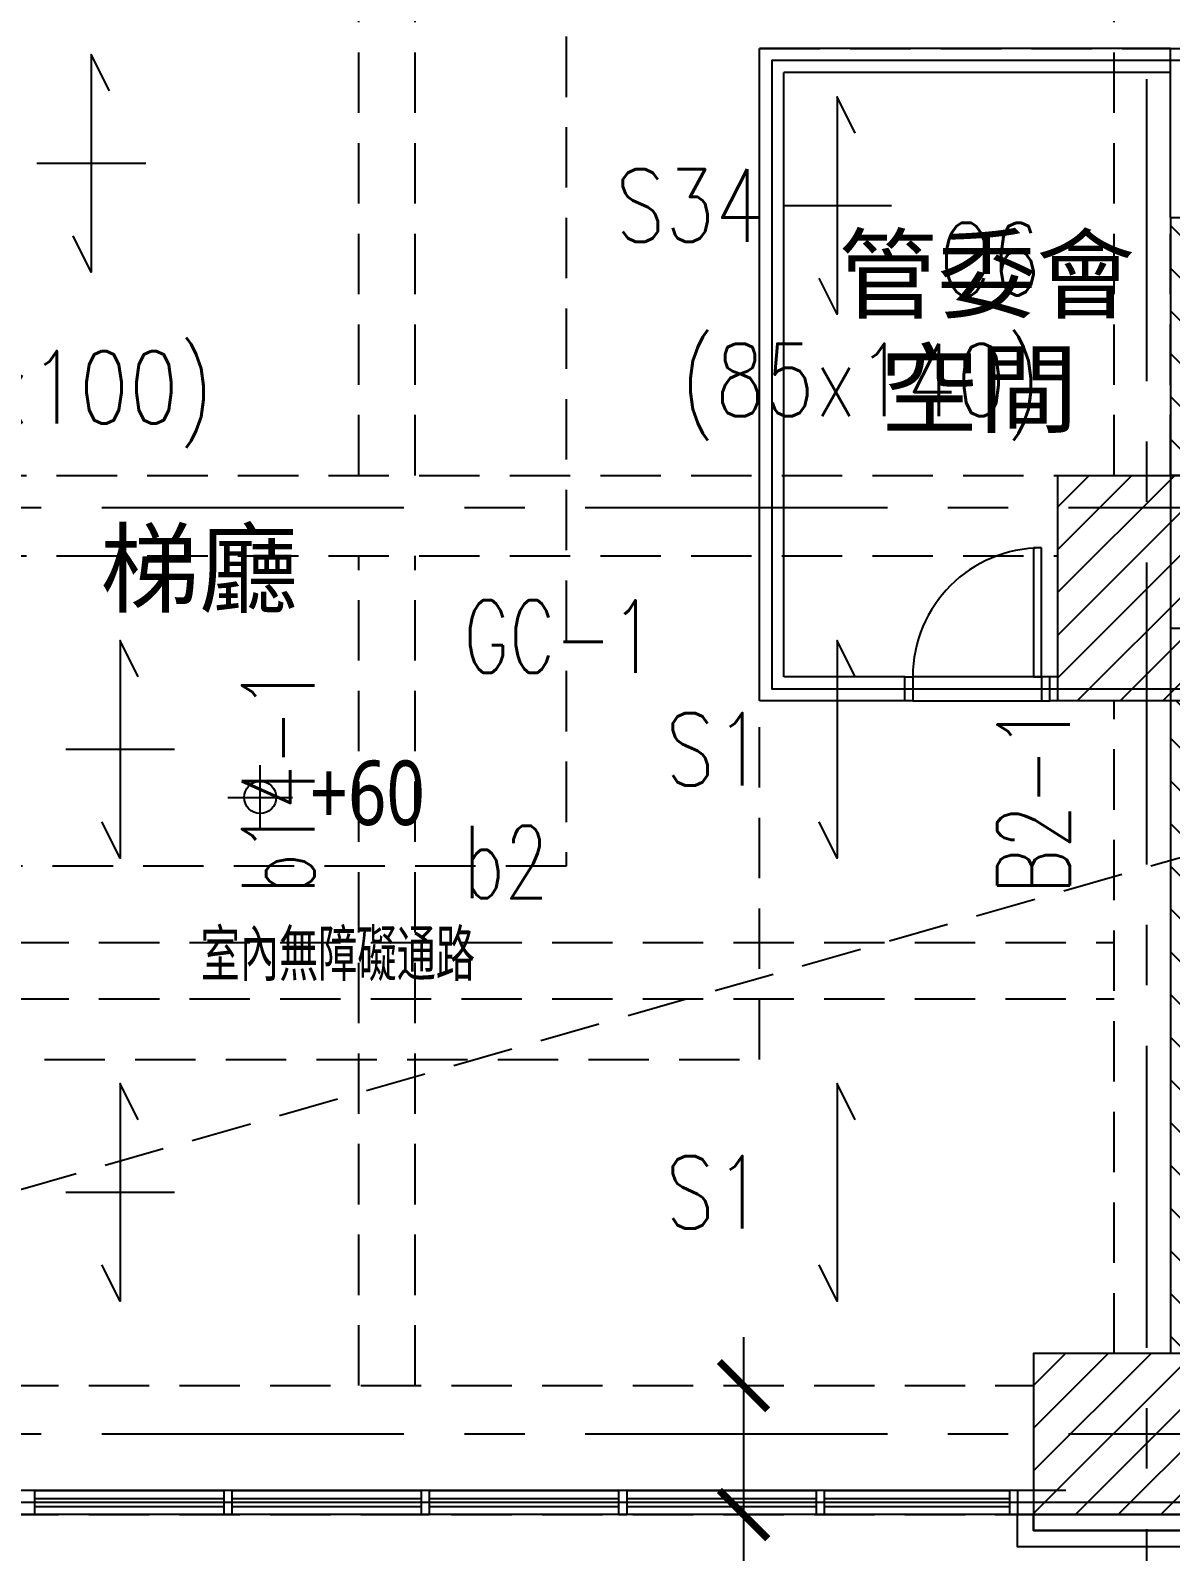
# Model space of a CAD drawing. Header units: millimetres. Extents: x -3377 to 119122, y -22007 to 15479.
# Drawn here: x 28228 to 28935, y 921 to 1865 of the extents above; entities that cross this region are included whole.
import ezdxf
from ezdxf.enums import TextEntityAlignment as Align
from ezdxf.xclip import XClip

# ---------------------------------------------------------------- set-up
doc = ezdxf.new("R2010")
doc.units = ezdxf.units.MM
doc.header["$LTSCALE"] = 150
doc.header["$MEASUREMENT"] = 0
doc.linetypes.add('CENTER', pattern=[2, 1.25, -0.25, 0.25, -0.25])
doc.linetypes.add('HIDDEN', pattern=[0.375, 0.25, -0.125])
doc.layers.get('0').update_dxf_attribs({"plot": 0})
doc.layers.add('AREA', color=3, linetype='Continuous', plot=False)
doc.layers.add('S-ARCH', color=252, linetype='Continuous', plot=False)
for name, color, linetype in [('COL', 1, 'Continuous'), ('E-TXT', 7, 'Continuous'), ('FIN', 5, 'Continuous'), ('OPEN', 4, 'Continuous'), ('S-COL', 7, 'Continuous'), ('S-COLB', 4, 'HIDDEN'), ('S-CONCB', 4, 'HIDDEN'), ('S-CONCB-W', 140, 'HIDDEN'), ('S-DIM', 2, 'Continuous'), ('S-GRID', 1, 'CENTER'), ('S-HATCH-COL', 13, 'Continuous'), ('S-HATCH-CONCWALL', 161, 'Continuous'), ('S-RCBMB', 3, 'HIDDEN'), ('S-RCBMG', 2, 'HIDDEN'), ('S-SLAB', 5, 'Continuous'), ('S-SLABT', 2, 'Continuous'), ('S-TEXTB', 3, 'Continuous'), ('S-TEXTC', 3, 'Continuous'), ('S-TEXTG', 2, 'Continuous'), ('SYM', 3, 'Continuous'), ('TEXT', 2, 'Continuous'), ('WALL', 2, 'Continuous')]:
    doc.layers.add(name, color=color, linetype=linetype)
doc.styles.add('3E', font='simplex.shx', dxfattribs={"width": 0.8, "height": 45, "bigfont": 'dayus.shx'})
doc.styles.add('C1', font='', dxfattribs={"bigfont": 'japanese.shx'})
doc.styles.add('CHINESET', font='c2.shx', dxfattribs={"bigfont": 'china.shx'})
doc.styles.add('CS4', font='romans.shx', dxfattribs={"width": 0.7, "height": 45, "bigfont": 'lsp.shx'})
doc.styles.add('HH', font='')
doc.styles.get('C1').set_extended_font_data('微軟正黑體')
doc.styles.get('HH').set_extended_font_data('Microsoft JhengHei')
doc.dimstyles.new('DIM150', dxfattribs={"dimscale": 15, "dimtxt": 3, "dimasz": 2, "dimexe": 2, "dimexo": 2, "dimgap": 1, "dimtad": 1, "dimdec": 1, "dimdsep": 46, "dimtxsty": 'CS4', "dimblk1": 'ARCHTICK', "dimblk2": 'ARCHTICK', "dimsah": 1, "dimcen": 2, "dimdle": 2, "dimadec": 0, "dimazin": 0, "dimtfac": 1, "dimtdec": 1, "dimtmove": 0, "dimatfit": 3, "dimldrblk": 'TAA', "dimfxl": 0, "dimtolj": 1, "dimarcsym": 0})

# ---------------------------------------------------------------- blocks, each defined once
blk = doc.blocks.new('LINE')
at = {"layer": 'S-GRID'}
for points in [[(-7410.87, -244.9), (-7410.87, -3085.91)], [(-11059.11, -2310.91), (-4810.87, -2310.91)], [(-11059.11, -2885.91), (-4810.87, -2885.91)]]:
    blk.add_lwpolyline(points, dxfattribs=at)
blk = doc.blocks.new('CONC')
blk.add_lwpolyline([(-8235.87, -2855.91), (-7480.87, -2855.91), (-7480.87, -2935.91), (-8235.87, -2935.91)], close=True)
blk = doc.blocks.new('_ARCHTICK')
at = {"color": 0, "linetype": 'ByBlock', "const_width": 0.15}
blk.add_lwpolyline([(-0.5, -0.5), (0.5, 0.5)], dxfattribs=at)
blk = doc.blocks.new('*D59')
at = {"layer": 'DEFPOINTS', "color": 0, "transparency": 16777216}
for p in [(28670.33, 1024.16), (28670.33, 944.16), (28670.33, 944.16)]:
    blk.add_point(p, dxfattribs=at)
at = {"layer": 'S-DIM', "color": 0, "lineweight": -2, "transparency": 16777216}
for p, q in [((28670.33, 1054.16), (28670.33, 944.16)), ((28670.33, 944.16), (28670.33, 669.06))]:
    blk.add_line(p, q, dxfattribs=at)
at = {"layer": 'S-DIM', "color": 0, "lineweight": -2, "transparency": 16777216, "xscale": 30, "yscale": 30, "zscale": 30}
for p, rotation in [((28670.33, 1024.16), 90), ((28670.33, 944.16), 270)]:
    blk.add_blockref('_ARCHTICK', p, dxfattribs=dict(at, rotation=rotation))
at = {"layer": 'S-DIM', "color": 0, "transparency": 16777216, "insert": (28626.03, 791.61), "char_height": 45, "attachment_point": 5, "rotation": 90, "style": 'CS4'}
blk.add_mtext('\\A1;下方連續壁', dxfattribs=at)
blk = doc.blocks.new('TAA')
at = {"linetype": 'Continuous'}
blk.add_line((0, 0), (-1.663, 0), dxfattribs=at)
blk.add_solid([(-1.5, -0.25), (-1.5, 0.25), (0, 0)], dxfattribs=at)
blk = doc.blocks.new('WALL(B1F)')
blk.add_lwpolyline([(-7395.87, -2290.91), (-7395.87, -2130.91), (-7110.87, -2130.91), (-7110.87, -2385.91), (-7380.87, -2385.91), (-7380.87, -2370.91), (-7125.87, -2370.91), (-7125.87, -2145.91), (-7380.87, -2145.91), (-7380.87, -2290.91), (-7395.87, -2290.91)])
blk = doc.blocks.new('COL(1F)')
for points in [[(-7465.87, -2290.91), (-7380.87, -2290.91), (-7380.87, -2430.91), (-7465.87, -2430.91)], [(-7350.87, -2835.91), (-7480.87, -2835.91), (-7480.87, -2935.91), (-7350.87, -2935.91)]]:
    blk.add_lwpolyline(points, close=True)
blk = doc.blocks.new('COL(B1F)')
for points in [[(-7465.87, -2290.91), (-7380.87, -2290.91), (-7380.87, -2430.91), (-7465.87, -2430.91)], [(-7350.87, -2835.91), (-7480.87, -2835.91), (-7480.87, -2935.91), (-7350.87, -2935.91)]]:
    blk.add_lwpolyline(points, close=True)
blk = doc.blocks.new('DwFm')
at = {"layer": 'DEFPOINTS', "color": 252, "linetype": 'HIDDEN'}
blk.add_lwpolyline([(-6560.87, -6170.98), (-12110.4, -7760.14)], dxfattribs=at)
blk = doc.blocks.new('A$C46EB5EE3')
at = {"layer": 'AREA', "color": 252}
for points in [[(-1702.5, -637.5), (-1702.5, -645), (-1902.5, -645), (-1902.5, 40), (-1797.5, 40), (-1797.5, 687.5), (-1082.5, 687.5), (-1082.5, 482.5), (-77.5, 482.5), (-77.5, 257.5), (-1082.5, 257.5), (-1082.5, -132.5), (-827.5, -132.5), (-827.5, -630), (-827.5, -637.5)], [(-1702.5, -637.5), (-1702.5, -5), (-1797.5, -5), (-1797.5, 687.5), (-1082.5, 687.5), (-1082.5, 482.5), (-77.5, 482.5), (-77.5, 257.5), (-1082.5, 257.5), (-1082.5, -132.5), (-827.5, -132.5), (-827.5, -637.5)]]:
    blk.add_lwpolyline(points, close=True, dxfattribs=at)
at = {"layer": 'COL', "color": 252}
for points in [[(-905, 0), (-820, 0), (-820, -140), (-905, -140)], [(-790, -545), (-920, -545), (-920, -645), (-790, -645)]]:
    blk.add_lwpolyline(points, close=True, dxfattribs=at)
at = {"layer": 'E-TXT', "color": 252, "linetype": 'HIDDEN'}
blk.add_lwpolyline([(-1702.5, -362.5), (-1090, -362.5), (-1090, 265), (-395, 265.15), (-395, 384.84), (-1210, 384.84), (-1210, -242.5), (-1702.5, -242.5)], close=True, dxfattribs=at)
at = {"layer": 'FIN', "color": 252, "elevation": 0}
for points in [[(-780, -600), (-780, -665), (-930, -665), (-930, -645)], [(-790, -600), (-790, -655), (-920, -655), (-920, -645)], [(-920, -645), (-920, -655), (-790, -655), (-790, -645)]]:
    blk.add_lwpolyline(points, dxfattribs=at)
at = {"layer": 'OPEN', "color": 252, "linetype": 'Continuous'}
for p, q in [((-915, -45), (-920, -45)), ((-920, -45), (-920, -125)), ((-915, -125), (-915, -45)), ((-1000, -125), (-995, -125)), ((-995, -125), (-995, -140)), ((-915, -125), (-995, -125)), ((-920, -125), (-915, -125)), ((-910, -125), (-915, -125)), ((-915, -125), (-915, -140)), ((-995, -140), (-1000, -140)), ((-995, -140), (-915, -140)), ((-915, -140), (-910, -140)), ((-1540, -630, 0), (-1545, -630, 0)), ((-1540, -630, 0), (-1422.5, -630, 0)), ((-1540, -630, 0), (-1540, -645, 0)), ((-1422.5, -630, 0), (-1422.5, -645, 0)), ((-1417.5, -630, 0), (-1422.5, -630, 0)), ((-1422.5, -630, 0), (-1422.5, -645, 0)), ((-1422.5, -630, 0), (-1422.5, -645, 0)), ((-1422.5, -630, 0), (-1422.5, -645, 0)), ((-1422.5, -630, 0), (-1422.5, -645, 0)), ((-1422.5, -630, 0), (-1422.5, -645, 0)), ((-1417.5, -630, 0), (-1300, -630, 0)), ((-1417.5, -630, 0), (-1417.5, -645, 0)), ((-1300, -630, 0), (-1300, -645, 0)), ((-1300, -630, 0), (-1300, -645, 0)), ((-1300, -630, 0), (-1300, -645, 0)), ((-1300, -630, 0), (-1300, -645, 0)), ((-1300, -630, 0), (-1300, -645, 0)), ((-1295, -630, 0), (-1300, -630, 0)), ((-1300, -630, 0), (-1300, -645, 0)), ((-1300, -630, 0), (-1300, -645, 0)), ((-1300, -630, 0), (-1300, -645, 0)), ((-1295, -630, 0), (-1295, -645, 0)), ((-1295, -630, 0), (-1177.5, -630, 0)), ((-1177.5, -630, 0), (-1177.5, -645, 0)), ((-1177.5, -630, 0), (-1177.5, -645, 0)), ((-1177.5, -630, 0), (-1177.5, -645, 0)), ((-1172.5, -630, 0), (-1177.5, -630, 0)), ((-1177.5, -630, 0), (-1177.5, -645, 0)), ((-1177.5, -630, 0), (-1177.5, -645, 0)), ((-1177.5, -630, 0), (-1177.5, -645, 0)), ((-1177.5, -630, 0), (-1177.5, -645, 0)), ((-1177.5, -630, 0), (-1177.5, -645, 0)), ((-1177.5, -630, 0), (-1177.5, -645, 0)), ((-1177.5, -630, 0), (-1177.5, -645, 0)), ((-1172.5, -630, 0), (-1055, -630, 0)), ((-1172.5, -630, 0), (-1172.5, -645, 0)), ((-1050, -630, 0), (-1055, -630, 0)), ((-1055, -630, 0), (-1055, -645, 0)), ((-1055, -630, 0), (-1055, -645, 0)), ((-1055, -630, 0), (-1055, -645, 0)), ((-1055, -630, 0), (-1055, -645, 0)), ((-1055, -630, 0), (-1055, -645, 0)), ((-1055, -630, 0), (-1055, -645, 0)), ((-1055, -630, 0), (-1055, -645, 0)), ((-1055, -630, 0), (-1055, -645, 0)), ((-1055, -630, 0), (-1055, -645, 0)), ((-1055, -630, 0), (-1055, -645, 0)), ((-1055, -630, 0), (-1055, -645, 0)), ((-1055, -630, 0), (-1055, -645, 0)), ((-1050, -630, 0), (-935, -630, 0)), ((-1050, -630, 0), (-1050, -645, 0)), ((-935, -630, 0), (-935, -645, 0)), ((-935, -630, 0), (-935, -645, 0)), ((-930, -630, 0), (-935, -630, 0)), ((-935, -630, 0), (-935, -645, 0)), ((-1540, -635, 0), (-1422.5, -635, 0)), ((-1540, -640, 0), (-1422.5, -640, 0)), ((-1417.5, -635, 0), (-1300, -635, 0)), ((-1417.5, -640, 0), (-1300, -640, 0)), ((-1295, -635, 0), (-1177.5, -635, 0)), ((-1295, -640, 0), (-1177.5, -640, 0)), ((-1172.5, -635, 0), (-1055, -635, 0)), ((-1172.5, -640, 0), (-1055, -640, 0)), ((-1050, -635, 0), (-935, -635, 0)), ((-1050, -640, 0), (-935, -640, 0)), ((-1545, -645, 0), (-1540, -645, 0)), ((-1422.5, -645, 0), (-1540, -645, 0)), ((-1422.5, -645, 0), (-1417.5, -645, 0)), ((-1300, -645, 0), (-1417.5, -645, 0)), ((-1300, -645, 0), (-1295, -645, 0)), ((-1177.5, -645, 0), (-1295, -645, 0)), ((-1177.5, -645, 0), (-1172.5, -645, 0)), ((-1055, -645, 0), (-1172.5, -645, 0)), ((-1055, -645, 0), (-1050, -645, 0)), ((-935, -645, 0), (-1050, -645, 0)), ((-935, -645, 0), (-930, -645, 0))]:
    blk.add_line(p, q, dxfattribs=at)
blk.add_arc((-915, -125), 80, 90, 180, dxfattribs=at)
at = {"layer": 'SYM', "color": 252}
for p, q in [((-1399.92, -219.84), (-1399.92, -179.84)), ((-1419.92, -199.84), (-1379.92, -199.84))]:
    blk.add_line(p, q, dxfattribs=at)
blk.add_circle((-1399.92, -199.84), 10, dxfattribs=at)
at = {"layer": 'WALL', "color": 252}
for p, q in [((-835, 265), (-1090, 265)), ((-1090, -140), (-1090, 265)), ((-835, 160), (-835, 265)), ((-835, 265), (-545, 265)), ((-835, 250), (-1075, 250)), ((-1075, -125), (-1075, 250)), ((-835, 160), (-550, 160)), ((-835, 160), (-835, -95)), ((-835, 152.5), (-835, -102.5)), ((-835, -77.5), (-835, -545)), ((-550, -95), (-835, -95)), ((-1000, -125), (-1075, -125)), ((-1000, -140), (-1000, -125)), ((-905, -125), (-910, -125)), ((-910, -140), (-910, -125)), ((-1000, -140), (-1090, -140)), ((-905, -140), (-910, -140)), ((-900, -630), (-1805, -630)), ((-930, -630, 0), (-930, -645, 0)), ((-930, -630, 0), (-930, -645, 0)), ((-890, -645), (-1805, -645))]:
    blk.add_line(p, q, dxfattribs=at)
at = {"layer": 'E-TXT', "color": 252, "style": 'CHINESET', "width": 0.8}
blk.add_text('室內無障礙通路', height=32, dxfattribs=at).set_placement((-1436.86, -313.83))
at = {"layer": 'SYM', "color": 252, "style": 'C1', "width": 0.8}
blk.add_text('+60', height=40, dxfattribs=at).set_placement((-1369.24, -197.05), align=Align.MIDDLE_LEFT)
at = {"layer": 'TEXT', "color": 252, "style": 'HH'}
for s, p in [('管委會', (-1041.24, 102.19)), ('空間', (-1015.31, 31.27)), ('梯廳', (-1499.14, -80.36))]:
    blk.add_text(s, height=45, dxfattribs=at).set_placement(p)
blk = doc.blocks.new('2022-0217')
blk.add_blockref('A$C46EB5EE3', (17659.93, -6170.98))

msp = doc.modelspace()

# ---------------------------------------------------------------- hatches: boundary and pattern name
at = {"layer": 'S-HATCH-COL'}
h = msp.add_hatch(dxfattribs=at)
h.set_pattern_fill('ANSI31', color=256, scale=150, style=0)
h.set_pattern_definition([(45, (12110.4, 3880.068), (-13.258252, 13.258252), [])])
h.paths.add_polyline_path([(30740.33, 2359.16), (30850.33, 2359.16), (30850.33, 2259.16), (30740.33, 2259.16)])
h.paths.add_polyline_path([(30740.33, 1619.16), (30850.33, 1619.16), (30850.33, 1519.16), (30740.33, 1519.16)])
h.paths.add_polyline_path([(30720.33, 1044.16), (30850.33, 1044.16), (30850.33, 944.16), (30720.33, 944.16)])
h.paths.add_polyline_path([(29635.33, 1044.16), (29765.33, 1044.16), (29765.33, 944.16), (29635.33, 944.16)])
h.paths.add_polyline_path([(28980.33, 1044.16), (28850.33, 1044.16), (28850.33, 944.16), (28980.33, 944.16)])
h.paths.add_polyline_path([(27965.33, 2934.16), (28095.33, 2934.16), (28095.33, 2834.16), (27965.33, 2834.16)])
h.paths.add_polyline_path([(27965.33, 2369.16), (28075.33, 2369.16), (28075.33, 2269.16), (27965.33, 2269.16)])
h.paths.add_polyline_path([(27965.33, 1634.16), (28075.33, 1634.16), (28075.33, 1534.16), (27965.33, 1534.16)])
h.paths.add_polyline_path([(27965.33, 1044.16), (28095.33, 1044.16), (28095.33, 944.16), (27965.33, 944.16)])
h.paths.add_polyline_path([(28950.33, 2934.16), (28820.33, 2934.16), (28820.33, 2834.16), (28950.33, 2834.16)])
h.paths.add_polyline_path([(29685.33, 1589.16), (29770.33, 1589.16), (29770.33, 1449.16), (29685.33, 1449.16)])
h.paths.add_polyline_path([(29685.33, 2414.16), (29770.33, 2414.16), (29770.33, 2274.16), (29685.33, 2274.16)])
h.paths.add_polyline_path([(28950.33, 2414.16), (28865.33, 2414.16), (28865.33, 2274.16), (28950.33, 2274.16)])
h.paths.add_polyline_path([(28865.33, 1589.16), (28950.33, 1589.16), (28950.33, 1449.16), (28865.33, 1449.16)])
h.paths.add_polyline_path([(29685.33, 2934.16), (29815.33, 2934.16), (29815.33, 2834.16), (29685.33, 2834.16)])
h.paths.add_polyline_path([(30720.33, 2934.16), (30850.33, 2934.16), (30850.33, 2834.16), (30720.33, 2834.16)])
at = {"layer": 'S-HATCH-CONCWALL'}
h = msp.add_hatch(dxfattribs=at)
h.set_pattern_fill('ANSI31', color=256, scale=150, angle=90, style=0)
h.paths.add_polyline_path([(29700.33, 1589.16), (29700.33, 1734.16), (29430.33, 1734.16), (29430.33, 1669.16), (29445.33, 1669.16), (29445.33, 1719.16), (29685.33, 1719.16), (29685.33, 1589.16)])
h.paths.add_polyline_path([(29685.33, 1494.16), (29685.33, 1509.16), (29445.33, 1509.16), (29445.33, 1559.16), (29430.33, 1559.16), (29430.33, 1494.16)])
edge = h.paths.add_edge_path()
edge.add_line((28950.33, 1589.16), (28950.33, 1734.16))
edge.add_line((28950.33, 1734.16), (29205.33, 1734.16))
edge.add_line((29205.33, 1734.16), (29205.33, 1676.66))
edge = h.paths.add_edge_path()
edge.add_line((29205.33, 1676.66), (29220.33, 1676.66))
edge = h.paths.add_edge_path()
edge.add_line((29220.33, 1676.66), (29220.33, 1749.16))
edge.add_line((29220.33, 1749.16), (28935.33, 1749.16))
edge.add_line((28935.33, 1749.16), (28935.33, 1589.16))
edge.add_line((28935.33, 1589.16), (28950.33, 1589.16))
h.paths.add_polyline_path([(29220.33, 1566.66), (29205.33, 1566.66), (29205.33, 1509.16), (28950.33, 1509.16), (28950.33, 1494.16), (29205.33, 1494.16), (29205.33, 1004.16), (29200.33, 1004.16), (29200.33, 989.16), (29220.33, 989.16), (29220.33, 1029.16), (29225.33, 1029.16), (29225.33, 1044.16), (29220.33, 1044.16), (29220.33, 1369.16), (29225.33, 1369.16), (29225.33, 1384.16), (29220.33, 1384.16), (29220.33, 1494.16)])
h.paths.add_polyline_path([(29100.33, 989.16), (28980.33, 989.16), (28980.33, 1004.16), (29100.33, 1004.16)], flags=17)
h.paths.add_polyline_path([(28950.33, 1449.16), (28935.33, 1449.16), (28935.33, 1044.16), (28950.33, 1044.16)])
edge = h.paths.add_edge_path()
edge.add_line((29325.33, 1384.16), (29715.33, 1384.16))
edge.add_line((29715.33, 1384.16), (29715.33, 1044.16))
edge.add_line((29715.33, 1044.16), (29700.33, 1044.16))
edge.add_line((29700.33, 1044.16), (29700.33, 1369.16))
edge.add_line((29700.33, 1369.16), (29325.33, 1369.16))
edge.add_line((29325.33, 1369.16), (29325.33, 1384.16))
h.paths.add_polyline_path([(29325.33, 1044.16), (29635.33, 1044.16), (29635.33, 1029.16), (29325.33, 1029.16)])
h.paths.add_polyline_path([(28950.33, 2369.16), (29685.33, 2369.16), (29685.33, 2354.16), (28950.33, 2354.16)])
h.paths.add_polyline_path([(29685.33, 2126.66), (29685.33, 2079.16), (29637.83, 2079.16)], flags=16)
h.paths.add_polyline_path([(28955.33, 2203.16), (28935.33, 2203.16), (28935.33, 2274.16), (28950.33, 2274.16), (28950.33, 2218.16), (28955.33, 2218.16)])
h.paths.add_polyline_path([(29210.33, 2064.16), (29700.33, 2064.16), (29700.33, 2274.16), (29685.33, 2274.16), (29685.33, 2147.88), (29616.62, 2079.16), (29225.33, 2079.16), (29225.33, 2218.16), (29055.33, 2218.16), (29055.33, 2203.16), (29210.33, 2203.16)])
h.paths.add_polyline_path([(26326.78, 3149.16), (26326.78, 2523.16), (27027.33, 2523.16), (27027.33, 2548.16), (26351.78, 2548.16), (26351.78, 3124.16), (27027.33, 3124.16), (27027.33, 3149.16)])

# ---------------------------------------------------------------- linework, layer by layer
at = {"layer": 'S-RCBMB'}
for p, q in [((28431.58, 1589.16), (28431.58, 2294.16)), ((28466.58, 1589.16), (28466.58, 2294.16)), ((28431.58, 1024.16), (28431.58, 1539.16)), ((28466.58, 1024.16), (28466.58, 1539.16)), ((28045.33, 1299.16), (28900.33, 1299.16)), ((28045.33, 1264.16), (28900.33, 1264.16))]:
    msp.add_line(p, q, dxfattribs=at)
at = {"layer": 'S-RCBMG'}
for p, q in [((28900.33, 1589.16), (28900.33, 2274.16)), ((28075.33, 1589.16), (28865.33, 1589.16)), ((28075.33, 1539.16), (28865.33, 1539.16)), ((28900.33, 1044.16), (28900.33, 1449.16)), ((28095.33, 1024.16), (28850.33, 1024.16)), ((28095.33, 944.16), (28850.33, 944.16))]:
    msp.add_line(p, q, dxfattribs=at)
at = {"layer": 'S-SLAB'}
msp.add_lwpolyline([(30850.33, 944.16), (26891.98, 944.16, -1.434028), (27624.99, 2934.16), (28820.33, 2934.16), (28820.33, 2964.16), (29815.33, 2964.16), (29815.33, 2934.16), (30850.33, 2934.16), (30850.33, 2339.16), (31370.33, 2339.16), (31370.33, 1619.16), (30850.33, 1619.16), (30850.33, 944.16)], format="xyb", dxfattribs=at)
at = {"layer": 'S-SLABT', "color": 1}
for p, q in [((28231.87, 1782.88), (28299.37, 1782.88)), ((28694.71, 1756.66), (28762.21, 1756.66)), ((28249.71, 1419.16), (28317.21, 1419.16)), ((28249.71, 1144.16), (28317.21, 1144.16))]:
    msp.add_line(p, q, dxfattribs=at)
for points in [[(28276.87, 1827.88), (28265.62, 1850.38), (28265.62, 1715.38), (28254.37, 1737.88)], [(28739.71, 1801.66), (28728.46, 1824.16), (28728.46, 1689.16), (28717.21, 1711.66)], [(28294.71, 1464.16), (28283.46, 1486.66), (28283.46, 1351.66), (28272.21, 1374.16)], [(28739.71, 1464.16), (28728.46, 1486.66), (28728.46, 1351.66), (28717.21, 1374.16)], [(28294.71, 1189.16), (28283.46, 1211.66), (28283.46, 1076.66), (28272.21, 1099.16)], [(28739.71, 1189.16), (28728.46, 1211.66), (28728.46, 1076.66), (28717.21, 1099.16)]]:
    msp.add_lwpolyline(points, dxfattribs=at)

# ---------------------------------------------------------------- block references
msp.add_blockref('DwFm', (36331.2, 7760.14))
at = {"layer": 'S-ARCH'}
msp.add_blockref('2022-0217', (12110.4, 7760.14), dxfattribs=at)
at = {"layer": 'S-COL'}
msp.add_blockref('COL(1F)', (36331.2, 3880.07), dxfattribs=at)
at = {"layer": 'S-COLB'}
ref = msp.add_blockref('COL(B1F)', (36331.2, 3880.07), dxfattribs=at)
XClip(ref).set_block_clipping_path([(-9802.9655102605, -3362.390914805), (-4911.9016238374, -517.6768248938)])
at = {"layer": 'S-CONCB'}
msp.add_blockref('CONC', (36331.2, 3880.07), dxfattribs=at)
at = {"layer": 'S-CONCB-W'}
msp.add_blockref('WALL(B1F)', (36331.2, 3880.07), dxfattribs=at)
at = {"layer": 'S-GRID'}
msp.add_blockref('LINE', (36331.2, 3880.07), dxfattribs=at)

# ---------------------------------------------------------------- texts
at = {"layer": 'S-SLABT', "color": 2, "style": '3E', "width": 0.8}
for s, p in [('S34', (28683.46, 1734.16)), ('S1', (28683.46, 1396.66)), ('S1', (28683.46, 1121.66))]:
    msp.add_text(s, height=45, dxfattribs=at).set_placement(p, align=Align.RIGHT)
at = {"layer": 'S-TEXTB', "style": 'CS4', "width": 0.7}
msp.add_text('b14-1', height=45, rotation=90, dxfattribs=at).set_placement((28381.58, 1329.16, 0), align=Align.MIDDLE_LEFT)
msp.add_text('b2', height=45, dxfattribs=at).set_placement((28496.58, 1349.16), align=Align.MIDDLE_LEFT)
at = {"layer": 'S-TEXTC', "style": 'CS4', "width": 0.8}
for s, p in [('C6', (28854.87, 1700.91)), ('(85x140)', (28854.87, 1625.91))]:
    msp.add_text(s, height=45, dxfattribs=at).set_placement(p, align=Align.RIGHT)
msp.add_text('(110x100)', height=45, dxfattribs=at).set_placement((28086.83, 1621.27))
at = {"layer": 'S-TEXTG', "style": 'CS4', "width": 0.7}
msp.add_text('GC-1', height=45, dxfattribs=at).set_placement((28496.58, 1489.16), align=Align.MIDDLE_LEFT)
msp.add_text('B2-1', height=45, rotation=90, dxfattribs=at).set_placement((28850.33, 1329.16), align=Align.MIDDLE_LEFT)

# ---------------------------------------------------------------- dimensions: what is measured, and where the dimension line sits
at = {"layer": 'S-DIM'}
dim = msp.add_linear_dim(base=(28670.33, 944.16), p1=(28670.33, 1024.16), p2=(28670.33, 944.16), angle=270, text='下方連續壁', dimstyle='DIM150', dxfattribs=at)
dim.commit()
dim.dimension.update_dxf_attribs({"geometry": '*D59', "text_midpoint": (28626.03, 791.61)})

doc.saveas('drawing.dxf')
